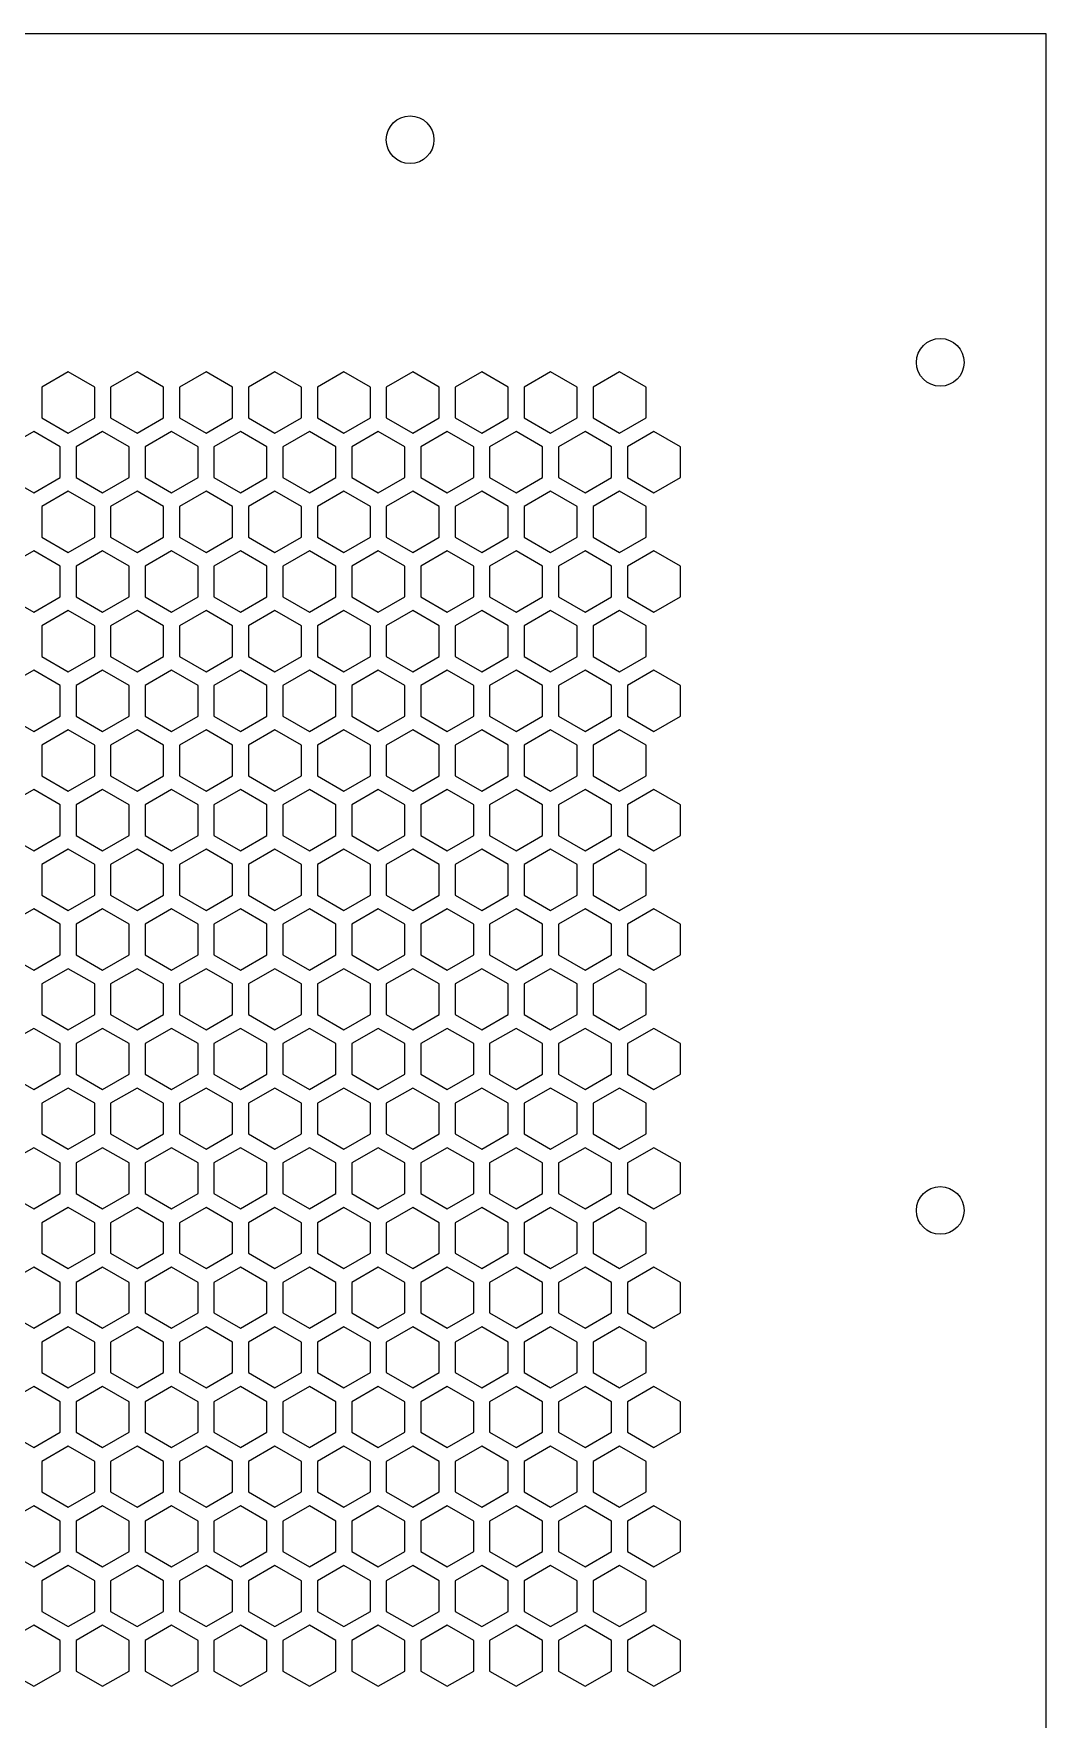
# Model space of a CAD drawing. Header units: millimetres. Extents: x 0 to 430, y 0 to 311.
# Drawn here: x 334.5 to 430, y 152 to 311 of the extents above; entities that cross this region are included whole.
import ezdxf

# ---------------------------------------------------------------- set-up
doc = ezdxf.new("R2010")
doc.units = ezdxf.units.MM
doc.layers.add('CUT', color=1, linetype='CONTINUOUS')

msp = doc.modelspace()

# ---------------------------------------------------------------- linework, layer by layer
at = {"layer": 'CUT'}
for p, q in [((430, 311), (0, 311)), ((430, 0), (430, 311))]:
    msp.add_line(p, q, dxfattribs=at)
for points in [[(340.25, 277.6558), (337.75, 279.0992), (335.25, 277.6558), (335.25, 274.7691), (337.75, 273.3257), (340.25, 274.7691)], [(346.75, 277.6558), (344.25, 279.0992), (341.75, 277.6558), (341.75, 274.7691), (344.25, 273.3257), (346.75, 274.7691)], [(353.25, 277.6558), (350.75, 279.0992), (348.25, 277.6558), (348.25, 274.7691), (350.75, 273.3257), (353.25, 274.7691)], [(359.75, 277.6558), (357.25, 279.0992), (354.75, 277.6558), (354.75, 274.7691), (357.25, 273.3257), (359.75, 274.7691)], [(366.25, 277.6558), (363.75, 279.0992), (361.25, 277.6558), (361.25, 274.7691), (363.75, 273.3257), (366.25, 274.7691)], [(372.75, 277.6558), (370.25, 279.0992), (367.75, 277.6558), (367.75, 274.7691), (370.25, 273.3257), (372.75, 274.7691)], [(379.25, 277.6558), (376.75, 279.0992), (374.25, 277.6558), (374.25, 274.7691), (376.75, 273.3257), (379.25, 274.7691)], [(385.75, 277.6558), (383.25, 279.0992), (380.75, 277.6558), (380.75, 274.7691), (383.25, 273.3257), (385.75, 274.7691)], [(392.25, 277.6558), (389.75, 279.0992), (387.25, 277.6558), (387.25, 274.7691), (389.75, 273.3257), (392.25, 274.7691)], [(337, 272.0267), (334.5, 273.4701), (332, 272.0267), (332, 269.1399), (334.5, 267.6966), (337, 269.1399)], [(343.5, 272.0267), (341, 273.4701), (338.5, 272.0267), (338.5, 269.1399), (341, 267.6966), (343.5, 269.1399)], [(350, 272.0267), (347.5, 273.4701), (345, 272.0267), (345, 269.1399), (347.5, 267.6966), (350, 269.1399)], [(356.5, 272.0267), (354, 273.4701), (351.5, 272.0267), (351.5, 269.1399), (354, 267.6966), (356.5, 269.1399)], [(363, 272.0267), (360.5, 273.4701), (358, 272.0267), (358, 269.1399), (360.5, 267.6966), (363, 269.1399)], [(369.5, 272.0267), (367, 273.4701), (364.5, 272.0267), (364.5, 269.1399), (367, 267.6966), (369.5, 269.1399)], [(376, 272.0267), (373.5, 273.4701), (371, 272.0267), (371, 269.1399), (373.5, 267.6966), (376, 269.1399)], [(382.5, 272.0267), (380, 273.4701), (377.5, 272.0267), (377.5, 269.1399), (380, 267.6966), (382.5, 269.1399)], [(389, 272.0267), (386.5, 273.4701), (384, 272.0267), (384, 269.1399), (386.5, 267.6966), (389, 269.1399)], [(395.5, 272.0267), (393, 273.4701), (390.5, 272.0267), (390.5, 269.1399), (393, 267.6966), (395.5, 269.1399)], [(340.25, 266.3975), (337.75, 267.8409), (335.25, 266.3975), (335.25, 263.5108), (337.75, 262.0674), (340.25, 263.5108)], [(346.75, 266.3975), (344.25, 267.8409), (341.75, 266.3975), (341.75, 263.5108), (344.25, 262.0674), (346.75, 263.5108)], [(353.25, 266.3975), (350.75, 267.8409), (348.25, 266.3975), (348.25, 263.5108), (350.75, 262.0674), (353.25, 263.5108)], [(359.75, 266.3975), (357.25, 267.8409), (354.75, 266.3975), (354.75, 263.5108), (357.25, 262.0674), (359.75, 263.5108)], [(366.25, 266.3975), (363.75, 267.8409), (361.25, 266.3975), (361.25, 263.5108), (363.75, 262.0674), (366.25, 263.5108)], [(372.75, 266.3975), (370.25, 267.8409), (367.75, 266.3975), (367.75, 263.5108), (370.25, 262.0674), (372.75, 263.5108)], [(379.25, 266.3975), (376.75, 267.8409), (374.25, 266.3975), (374.25, 263.5108), (376.75, 262.0674), (379.25, 263.5108)], [(385.75, 266.3975), (383.25, 267.8409), (380.75, 266.3975), (380.75, 263.5108), (383.25, 262.0674), (385.75, 263.5108)], [(392.25, 266.3975), (389.75, 267.8409), (387.25, 266.3975), (387.25, 263.5108), (389.75, 262.0674), (392.25, 263.5108)], [(337, 260.7683), (334.5, 262.2117), (332, 260.7683), (332, 257.8816), (334.5, 256.4382), (337, 257.8816)], [(343.5, 260.7683), (341, 262.2117), (338.5, 260.7683), (338.5, 257.8816), (341, 256.4382), (343.5, 257.8816)], [(350, 260.7683), (347.5, 262.2117), (345, 260.7683), (345, 257.8816), (347.5, 256.4382), (350, 257.8816)], [(356.5, 260.7683), (354, 262.2117), (351.5, 260.7683), (351.5, 257.8816), (354, 256.4382), (356.5, 257.8816)], [(363, 260.7683), (360.5, 262.2117), (358, 260.7683), (358, 257.8816), (360.5, 256.4382), (363, 257.8816)], [(369.5, 260.7683), (367, 262.2117), (364.5, 260.7683), (364.5, 257.8816), (367, 256.4382), (369.5, 257.8816)], [(376, 260.7683), (373.5, 262.2117), (371, 260.7683), (371, 257.8816), (373.5, 256.4382), (376, 257.8816)], [(382.5, 260.7683), (380, 262.2117), (377.5, 260.7683), (377.5, 257.8816), (380, 256.4382), (382.5, 257.8816)], [(389, 260.7683), (386.5, 262.2117), (384, 260.7683), (384, 257.8816), (386.5, 256.4382), (389, 257.8816)], [(395.5, 260.7683), (393, 262.2117), (390.5, 260.7683), (390.5, 257.8816), (393, 256.4382), (395.5, 257.8816)], [(340.25, 255.1392), (337.75, 256.5826), (335.25, 255.1392), (335.25, 252.2524), (337.75, 250.8091), (340.25, 252.2524)], [(346.75, 255.1392), (344.25, 256.5826), (341.75, 255.1392), (341.75, 252.2524), (344.25, 250.8091), (346.75, 252.2524)], [(353.25, 255.1392), (350.75, 256.5826), (348.25, 255.1392), (348.25, 252.2524), (350.75, 250.8091), (353.25, 252.2524)], [(359.75, 255.1392), (357.25, 256.5826), (354.75, 255.1392), (354.75, 252.2524), (357.25, 250.8091), (359.75, 252.2524)], [(366.25, 255.1392), (363.75, 256.5826), (361.25, 255.1392), (361.25, 252.2524), (363.75, 250.8091), (366.25, 252.2524)], [(372.75, 255.1392), (370.25, 256.5826), (367.75, 255.1392), (367.75, 252.2524), (370.25, 250.8091), (372.75, 252.2524)], [(379.25, 255.1392), (376.75, 256.5826), (374.25, 255.1392), (374.25, 252.2524), (376.75, 250.8091), (379.25, 252.2524)], [(385.75, 255.1392), (383.25, 256.5826), (380.75, 255.1392), (380.75, 252.2524), (383.25, 250.8091), (385.75, 252.2524)], [(392.25, 255.1392), (389.75, 256.5826), (387.25, 255.1392), (387.25, 252.2524), (389.75, 250.8091), (392.25, 252.2524)], [(337, 249.51), (334.5, 250.9534), (332, 249.51), (332, 246.6233), (334.5, 245.1799), (337, 246.6233)], [(343.5, 249.51), (341, 250.9534), (338.5, 249.51), (338.5, 246.6233), (341, 245.1799), (343.5, 246.6233)], [(350, 249.51), (347.5, 250.9534), (345, 249.51), (345, 246.6233), (347.5, 245.1799), (350, 246.6233)], [(356.5, 249.51), (354, 250.9534), (351.5, 249.51), (351.5, 246.6233), (354, 245.1799), (356.5, 246.6233)], [(363, 249.51), (360.5, 250.9534), (358, 249.51), (358, 246.6233), (360.5, 245.1799), (363, 246.6233)], [(369.5, 249.51), (367, 250.9534), (364.5, 249.51), (364.5, 246.6233), (367, 245.1799), (369.5, 246.6233)], [(376, 249.51), (373.5, 250.9534), (371, 249.51), (371, 246.6233), (373.5, 245.1799), (376, 246.6233)], [(382.5, 249.51), (380, 250.9534), (377.5, 249.51), (377.5, 246.6233), (380, 245.1799), (382.5, 246.6233)], [(389, 249.51), (386.5, 250.9534), (384, 249.51), (384, 246.6233), (386.5, 245.1799), (389, 246.6233)], [(395.5, 249.51), (393, 250.9534), (390.5, 249.51), (390.5, 246.6233), (393, 245.1799), (395.5, 246.6233)], [(340.25, 243.8809), (337.75, 245.3242), (335.25, 243.8809), (335.25, 240.9941), (337.75, 239.5507), (340.25, 240.9941)], [(346.75, 243.8809), (344.25, 245.3242), (341.75, 243.8809), (341.75, 240.9941), (344.25, 239.5507), (346.75, 240.9941)], [(353.25, 243.8809), (350.75, 245.3242), (348.25, 243.8809), (348.25, 240.9941), (350.75, 239.5507), (353.25, 240.9941)], [(359.75, 243.8809), (357.25, 245.3242), (354.75, 243.8809), (354.75, 240.9941), (357.25, 239.5507), (359.75, 240.9941)], [(366.25, 243.8809), (363.75, 245.3242), (361.25, 243.8809), (361.25, 240.9941), (363.75, 239.5507), (366.25, 240.9941)], [(372.75, 243.8809), (370.25, 245.3242), (367.75, 243.8809), (367.75, 240.9941), (370.25, 239.5507), (372.75, 240.9941)], [(379.25, 243.8809), (376.75, 245.3242), (374.25, 243.8809), (374.25, 240.9941), (376.75, 239.5507), (379.25, 240.9941)], [(385.75, 243.8809), (383.25, 245.3242), (380.75, 243.8809), (380.75, 240.9941), (383.25, 239.5507), (385.75, 240.9941)], [(392.25, 243.8809), (389.75, 245.3242), (387.25, 243.8809), (387.25, 240.9941), (389.75, 239.5507), (392.25, 240.9941)], [(337, 238.2517), (334.5, 239.6951), (332, 238.2517), (332, 235.3649), (334.5, 233.9216), (337, 235.3649)], [(343.5, 238.2517), (341, 239.6951), (338.5, 238.2517), (338.5, 235.3649), (341, 233.9216), (343.5, 235.3649)], [(350, 238.2517), (347.5, 239.6951), (345, 238.2517), (345, 235.3649), (347.5, 233.9216), (350, 235.3649)], [(356.5, 238.2517), (354, 239.6951), (351.5, 238.2517), (351.5, 235.3649), (354, 233.9216), (356.5, 235.3649)], [(363, 238.2517), (360.5, 239.6951), (358, 238.2517), (358, 235.3649), (360.5, 233.9216), (363, 235.3649)], [(369.5, 238.2517), (367, 239.6951), (364.5, 238.2517), (364.5, 235.3649), (367, 233.9216), (369.5, 235.3649)], [(376, 238.2517), (373.5, 239.6951), (371, 238.2517), (371, 235.3649), (373.5, 233.9216), (376, 235.3649)], [(382.5, 238.2517), (380, 239.6951), (377.5, 238.2517), (377.5, 235.3649), (380, 233.9216), (382.5, 235.3649)], [(389, 238.2517), (386.5, 239.6951), (384, 238.2517), (384, 235.3649), (386.5, 233.9216), (389, 235.3649)], [(395.5, 238.2517), (393, 239.6951), (390.5, 238.2517), (390.5, 235.3649), (393, 233.9216), (395.5, 235.3649)], [(340.25, 232.6225), (337.75, 234.0659), (335.25, 232.6225), (335.25, 229.7358), (337.75, 228.2924), (340.25, 229.7358)], [(346.75, 232.6225), (344.25, 234.0659), (341.75, 232.6225), (341.75, 229.7358), (344.25, 228.2924), (346.75, 229.7358)], [(353.25, 232.6225), (350.75, 234.0659), (348.25, 232.6225), (348.25, 229.7358), (350.75, 228.2924), (353.25, 229.7358)], [(359.75, 232.6225), (357.25, 234.0659), (354.75, 232.6225), (354.75, 229.7358), (357.25, 228.2924), (359.75, 229.7358)], [(366.25, 232.6225), (363.75, 234.0659), (361.25, 232.6225), (361.25, 229.7358), (363.75, 228.2924), (366.25, 229.7358)], [(372.75, 232.6225), (370.25, 234.0659), (367.75, 232.6225), (367.75, 229.7358), (370.25, 228.2924), (372.75, 229.7358)], [(379.25, 232.6225), (376.75, 234.0659), (374.25, 232.6225), (374.25, 229.7358), (376.75, 228.2924), (379.25, 229.7358)], [(385.75, 232.6225), (383.25, 234.0659), (380.75, 232.6225), (380.75, 229.7358), (383.25, 228.2924), (385.75, 229.7358)], [(392.25, 232.6225), (389.75, 234.0659), (387.25, 232.6225), (387.25, 229.7358), (389.75, 228.2924), (392.25, 229.7358)], [(337, 226.9934), (334.5, 228.4367), (332, 226.9934), (332, 224.1066), (334.5, 222.6632), (337, 224.1066)], [(343.5, 226.9934), (341, 228.4367), (338.5, 226.9934), (338.5, 224.1066), (341, 222.6632), (343.5, 224.1066)], [(350, 226.9934), (347.5, 228.4367), (345, 226.9934), (345, 224.1066), (347.5, 222.6632), (350, 224.1066)], [(356.5, 226.9934), (354, 228.4367), (351.5, 226.9934), (351.5, 224.1066), (354, 222.6632), (356.5, 224.1066)], [(363, 226.9934), (360.5, 228.4367), (358, 226.9934), (358, 224.1066), (360.5, 222.6632), (363, 224.1066)], [(369.5, 226.9934), (367, 228.4367), (364.5, 226.9934), (364.5, 224.1066), (367, 222.6632), (369.5, 224.1066)], [(376, 226.9934), (373.5, 228.4367), (371, 226.9934), (371, 224.1066), (373.5, 222.6632), (376, 224.1066)], [(382.5, 226.9934), (380, 228.4367), (377.5, 226.9934), (377.5, 224.1066), (380, 222.6632), (382.5, 224.1066)], [(389, 226.9934), (386.5, 228.4367), (384, 226.9934), (384, 224.1066), (386.5, 222.6632), (389, 224.1066)], [(395.5, 226.9934), (393, 228.4367), (390.5, 226.9934), (390.5, 224.1066), (393, 222.6632), (395.5, 224.1066)], [(340.25, 221.3642), (337.75, 222.8076), (335.25, 221.3642), (335.25, 218.4774), (337.75, 217.0341), (340.25, 218.4774)], [(346.75, 221.3642), (344.25, 222.8076), (341.75, 221.3642), (341.75, 218.4774), (344.25, 217.0341), (346.75, 218.4774)], [(353.25, 221.3642), (350.75, 222.8076), (348.25, 221.3642), (348.25, 218.4774), (350.75, 217.0341), (353.25, 218.4774)], [(359.75, 221.3642), (357.25, 222.8076), (354.75, 221.3642), (354.75, 218.4774), (357.25, 217.0341), (359.75, 218.4774)], [(366.25, 221.3642), (363.75, 222.8076), (361.25, 221.3642), (361.25, 218.4774), (363.75, 217.0341), (366.25, 218.4774)], [(372.75, 221.3642), (370.25, 222.8076), (367.75, 221.3642), (367.75, 218.4774), (370.25, 217.0341), (372.75, 218.4774)], [(379.25, 221.3642), (376.75, 222.8076), (374.25, 221.3642), (374.25, 218.4774), (376.75, 217.0341), (379.25, 218.4774)], [(385.75, 221.3642), (383.25, 222.8076), (380.75, 221.3642), (380.75, 218.4774), (383.25, 217.0341), (385.75, 218.4774)], [(392.25, 221.3642), (389.75, 222.8076), (387.25, 221.3642), (387.25, 218.4774), (389.75, 217.0341), (392.25, 218.4774)], [(337, 215.735), (334.5, 217.1784), (332, 215.735), (332, 212.8483), (334.5, 211.4049), (337, 212.8483)], [(343.5, 215.735), (341, 217.1784), (338.5, 215.735), (338.5, 212.8483), (341, 211.4049), (343.5, 212.8483)], [(350, 215.735), (347.5, 217.1784), (345, 215.735), (345, 212.8483), (347.5, 211.4049), (350, 212.8483)], [(356.5, 215.735), (354, 217.1784), (351.5, 215.735), (351.5, 212.8483), (354, 211.4049), (356.5, 212.8483)], [(363, 215.735), (360.5, 217.1784), (358, 215.735), (358, 212.8483), (360.5, 211.4049), (363, 212.8483)], [(369.5, 215.735), (367, 217.1784), (364.5, 215.735), (364.5, 212.8483), (367, 211.4049), (369.5, 212.8483)], [(376, 215.735), (373.5, 217.1784), (371, 215.735), (371, 212.8483), (373.5, 211.4049), (376, 212.8483)], [(382.5, 215.735), (380, 217.1784), (377.5, 215.735), (377.5, 212.8483), (380, 211.4049), (382.5, 212.8483)], [(389, 215.735), (386.5, 217.1784), (384, 215.735), (384, 212.8483), (386.5, 211.4049), (389, 212.8483)], [(395.5, 215.735), (393, 217.1784), (390.5, 215.735), (390.5, 212.8483), (393, 211.4049), (395.5, 212.8483)], [(340.25, 210.1059), (337.75, 211.5492), (335.25, 210.1059), (335.25, 207.2191), (337.75, 205.7757), (340.25, 207.2191)], [(346.75, 210.1059), (344.25, 211.5492), (341.75, 210.1059), (341.75, 207.2191), (344.25, 205.7757), (346.75, 207.2191)], [(353.25, 210.1059), (350.75, 211.5492), (348.25, 210.1059), (348.25, 207.2191), (350.75, 205.7757), (353.25, 207.2191)], [(359.75, 210.1059), (357.25, 211.5492), (354.75, 210.1059), (354.75, 207.2191), (357.25, 205.7757), (359.75, 207.2191)], [(366.25, 210.1059), (363.75, 211.5492), (361.25, 210.1059), (361.25, 207.2191), (363.75, 205.7757), (366.25, 207.2191)], [(372.75, 210.1059), (370.25, 211.5492), (367.75, 210.1059), (367.75, 207.2191), (370.25, 205.7757), (372.75, 207.2191)], [(379.25, 210.1059), (376.75, 211.5492), (374.25, 210.1059), (374.25, 207.2191), (376.75, 205.7757), (379.25, 207.2191)], [(385.75, 210.1059), (383.25, 211.5492), (380.75, 210.1059), (380.75, 207.2191), (383.25, 205.7757), (385.75, 207.2191)], [(392.25, 210.1059), (389.75, 211.5492), (387.25, 210.1059), (387.25, 207.2191), (389.75, 205.7757), (392.25, 207.2191)], [(337, 204.4767), (334.5, 205.9201), (332, 204.4767), (332, 201.5899), (334.5, 200.1466), (337, 201.5899)], [(343.5, 204.4767), (341, 205.9201), (338.5, 204.4767), (338.5, 201.5899), (341, 200.1466), (343.5, 201.5899)], [(350, 204.4767), (347.5, 205.9201), (345, 204.4767), (345, 201.5899), (347.5, 200.1466), (350, 201.5899)], [(356.5, 204.4767), (354, 205.9201), (351.5, 204.4767), (351.5, 201.5899), (354, 200.1466), (356.5, 201.5899)], [(363, 204.4767), (360.5, 205.9201), (358, 204.4767), (358, 201.5899), (360.5, 200.1466), (363, 201.5899)], [(369.5, 204.4767), (367, 205.9201), (364.5, 204.4767), (364.5, 201.5899), (367, 200.1466), (369.5, 201.5899)], [(376, 204.4767), (373.5, 205.9201), (371, 204.4767), (371, 201.5899), (373.5, 200.1466), (376, 201.5899)], [(382.5, 204.4767), (380, 205.9201), (377.5, 204.4767), (377.5, 201.5899), (380, 200.1466), (382.5, 201.5899)], [(389, 204.4767), (386.5, 205.9201), (384, 204.4767), (384, 201.5899), (386.5, 200.1466), (389, 201.5899)], [(395.5, 204.4767), (393, 205.9201), (390.5, 204.4767), (390.5, 201.5899), (393, 200.1466), (395.5, 201.5899)], [(340.25, 198.8475), (337.75, 200.2909), (335.25, 198.8475), (335.25, 195.9608), (337.75, 194.5174), (340.25, 195.9608)], [(346.75, 198.8475), (344.25, 200.2909), (341.75, 198.8475), (341.75, 195.9608), (344.25, 194.5174), (346.75, 195.9608)], [(353.25, 198.8475), (350.75, 200.2909), (348.25, 198.8475), (348.25, 195.9608), (350.75, 194.5174), (353.25, 195.9608)], [(359.75, 198.8475), (357.25, 200.2909), (354.75, 198.8475), (354.75, 195.9608), (357.25, 194.5174), (359.75, 195.9608)], [(366.25, 198.8475), (363.75, 200.2909), (361.25, 198.8475), (361.25, 195.9608), (363.75, 194.5174), (366.25, 195.9608)], [(372.75, 198.8475), (370.25, 200.2909), (367.75, 198.8475), (367.75, 195.9608), (370.25, 194.5174), (372.75, 195.9608)], [(379.25, 198.8475), (376.75, 200.2909), (374.25, 198.8475), (374.25, 195.9608), (376.75, 194.5174), (379.25, 195.9608)], [(385.75, 198.8475), (383.25, 200.2909), (380.75, 198.8475), (380.75, 195.9608), (383.25, 194.5174), (385.75, 195.9608)], [(392.25, 198.8475), (389.75, 200.2909), (387.25, 198.8475), (387.25, 195.9608), (389.75, 194.5174), (392.25, 195.9608)], [(337, 193.2184), (334.5, 194.6617), (332, 193.2184), (332, 190.3316), (334.5, 188.8882), (337, 190.3316)], [(343.5, 193.2184), (341, 194.6617), (338.5, 193.2184), (338.5, 190.3316), (341, 188.8882), (343.5, 190.3316)], [(350, 193.2184), (347.5, 194.6617), (345, 193.2184), (345, 190.3316), (347.5, 188.8882), (350, 190.3316)], [(356.5, 193.2184), (354, 194.6617), (351.5, 193.2184), (351.5, 190.3316), (354, 188.8882), (356.5, 190.3316)], [(363, 193.2184), (360.5, 194.6617), (358, 193.2184), (358, 190.3316), (360.5, 188.8882), (363, 190.3316)], [(369.5, 193.2184), (367, 194.6617), (364.5, 193.2184), (364.5, 190.3316), (367, 188.8882), (369.5, 190.3316)], [(376, 193.2184), (373.5, 194.6617), (371, 193.2184), (371, 190.3316), (373.5, 188.8882), (376, 190.3316)], [(382.5, 193.2184), (380, 194.6617), (377.5, 193.2184), (377.5, 190.3316), (380, 188.8882), (382.5, 190.3316)], [(389, 193.2184), (386.5, 194.6617), (384, 193.2184), (384, 190.3316), (386.5, 188.8882), (389, 190.3316)], [(395.5, 193.2184), (393, 194.6617), (390.5, 193.2184), (390.5, 190.3316), (393, 188.8882), (395.5, 190.3316)], [(340.25, 187.5892), (337.75, 189.0326), (335.25, 187.5892), (335.25, 184.7024), (337.75, 183.2591), (340.25, 184.7024)], [(346.75, 187.5892), (344.25, 189.0326), (341.75, 187.5892), (341.75, 184.7024), (344.25, 183.2591), (346.75, 184.7024)], [(353.25, 187.5892), (350.75, 189.0326), (348.25, 187.5892), (348.25, 184.7024), (350.75, 183.2591), (353.25, 184.7024)], [(359.75, 187.5892), (357.25, 189.0326), (354.75, 187.5892), (354.75, 184.7024), (357.25, 183.2591), (359.75, 184.7024)], [(366.25, 187.5892), (363.75, 189.0326), (361.25, 187.5892), (361.25, 184.7024), (363.75, 183.2591), (366.25, 184.7024)], [(372.75, 187.5892), (370.25, 189.0326), (367.75, 187.5892), (367.75, 184.7024), (370.25, 183.2591), (372.75, 184.7024)], [(379.25, 187.5892), (376.75, 189.0326), (374.25, 187.5892), (374.25, 184.7024), (376.75, 183.2591), (379.25, 184.7024)], [(385.75, 187.5892), (383.25, 189.0326), (380.75, 187.5892), (380.75, 184.7024), (383.25, 183.2591), (385.75, 184.7024)], [(392.25, 187.5892), (389.75, 189.0326), (387.25, 187.5892), (387.25, 184.7024), (389.75, 183.2591), (392.25, 184.7024)], [(337, 181.96), (334.5, 183.4034), (332, 181.96), (332, 179.0733), (334.5, 177.6299), (337, 179.0733)], [(343.5, 181.96), (341, 183.4034), (338.5, 181.96), (338.5, 179.0733), (341, 177.6299), (343.5, 179.0733)], [(350, 181.96), (347.5, 183.4034), (345, 181.96), (345, 179.0733), (347.5, 177.6299), (350, 179.0733)], [(356.5, 181.96), (354, 183.4034), (351.5, 181.96), (351.5, 179.0733), (354, 177.6299), (356.5, 179.0733)], [(363, 181.96), (360.5, 183.4034), (358, 181.96), (358, 179.0733), (360.5, 177.6299), (363, 179.0733)], [(369.5, 181.96), (367, 183.4034), (364.5, 181.96), (364.5, 179.0733), (367, 177.6299), (369.5, 179.0733)], [(376, 181.96), (373.5, 183.4034), (371, 181.96), (371, 179.0733), (373.5, 177.6299), (376, 179.0733)], [(382.5, 181.96), (380, 183.4034), (377.5, 181.96), (377.5, 179.0733), (380, 177.6299), (382.5, 179.0733)], [(389, 181.96), (386.5, 183.4034), (384, 181.96), (384, 179.0733), (386.5, 177.6299), (389, 179.0733)], [(395.5, 181.96), (393, 183.4034), (390.5, 181.96), (390.5, 179.0733), (393, 177.6299), (395.5, 179.0733)], [(340.25, 176.3309), (337.75, 177.7742), (335.25, 176.3309), (335.25, 173.4441), (337.75, 172.0007), (340.25, 173.4441)], [(346.75, 176.3309), (344.25, 177.7742), (341.75, 176.3309), (341.75, 173.4441), (344.25, 172.0007), (346.75, 173.4441)], [(353.25, 176.3309), (350.75, 177.7742), (348.25, 176.3309), (348.25, 173.4441), (350.75, 172.0007), (353.25, 173.4441)], [(359.75, 176.3309), (357.25, 177.7742), (354.75, 176.3309), (354.75, 173.4441), (357.25, 172.0007), (359.75, 173.4441)], [(366.25, 176.3309), (363.75, 177.7742), (361.25, 176.3309), (361.25, 173.4441), (363.75, 172.0007), (366.25, 173.4441)], [(372.75, 176.3309), (370.25, 177.7742), (367.75, 176.3309), (367.75, 173.4441), (370.25, 172.0007), (372.75, 173.4441)], [(379.25, 176.3309), (376.75, 177.7742), (374.25, 176.3309), (374.25, 173.4441), (376.75, 172.0007), (379.25, 173.4441)], [(385.75, 176.3309), (383.25, 177.7742), (380.75, 176.3309), (380.75, 173.4441), (383.25, 172.0007), (385.75, 173.4441)], [(392.25, 176.3309), (389.75, 177.7742), (387.25, 176.3309), (387.25, 173.4441), (389.75, 172.0007), (392.25, 173.4441)], [(337, 170.7017), (334.5, 172.1451), (332, 170.7017), (332, 167.815), (334.5, 166.3716), (337, 167.815)], [(343.5, 170.7017), (341, 172.1451), (338.5, 170.7017), (338.5, 167.815), (341, 166.3716), (343.5, 167.815)], [(350, 170.7017), (347.5, 172.1451), (345, 170.7017), (345, 167.815), (347.5, 166.3716), (350, 167.815)], [(356.5, 170.7017), (354, 172.1451), (351.5, 170.7017), (351.5, 167.815), (354, 166.3716), (356.5, 167.815)], [(363, 170.7017), (360.5, 172.1451), (358, 170.7017), (358, 167.815), (360.5, 166.3716), (363, 167.815)], [(369.5, 170.7017), (367, 172.1451), (364.5, 170.7017), (364.5, 167.815), (367, 166.3716), (369.5, 167.815)], [(376, 170.7017), (373.5, 172.1451), (371, 170.7017), (371, 167.815), (373.5, 166.3716), (376, 167.815)], [(382.5, 170.7017), (380, 172.1451), (377.5, 170.7017), (377.5, 167.815), (380, 166.3716), (382.5, 167.815)], [(389, 170.7017), (386.5, 172.1451), (384, 170.7017), (384, 167.815), (386.5, 166.3716), (389, 167.815)], [(395.5, 170.7017), (393, 172.1451), (390.5, 170.7017), (390.5, 167.815), (393, 166.3716), (395.5, 167.815)], [(340.25, 165.0725), (337.75, 166.5159), (335.25, 165.0725), (335.25, 162.1858), (337.75, 160.7424), (340.25, 162.1858)], [(346.75, 165.0725), (344.25, 166.5159), (341.75, 165.0725), (341.75, 162.1858), (344.25, 160.7424), (346.75, 162.1858)], [(353.25, 165.0725), (350.75, 166.5159), (348.25, 165.0725), (348.25, 162.1858), (350.75, 160.7424), (353.25, 162.1858)], [(359.75, 165.0725), (357.25, 166.5159), (354.75, 165.0725), (354.75, 162.1858), (357.25, 160.7424), (359.75, 162.1858)], [(366.25, 165.0725), (363.75, 166.5159), (361.25, 165.0725), (361.25, 162.1858), (363.75, 160.7424), (366.25, 162.1858)], [(372.75, 165.0725), (370.25, 166.5159), (367.75, 165.0725), (367.75, 162.1858), (370.25, 160.7424), (372.75, 162.1858)], [(379.25, 165.0725), (376.75, 166.5159), (374.25, 165.0725), (374.25, 162.1858), (376.75, 160.7424), (379.25, 162.1858)], [(385.75, 165.0725), (383.25, 166.5159), (380.75, 165.0725), (380.75, 162.1858), (383.25, 160.7424), (385.75, 162.1858)], [(392.25, 165.0725), (389.75, 166.5159), (387.25, 165.0725), (387.25, 162.1858), (389.75, 160.7424), (392.25, 162.1858)], [(337, 159.4434), (334.5, 160.8868), (332, 159.4434), (332, 156.5566), (334.5, 155.1132), (337, 156.5566)], [(343.5, 159.4434), (341, 160.8868), (338.5, 159.4434), (338.5, 156.5566), (341, 155.1132), (343.5, 156.5566)], [(350, 159.4434), (347.5, 160.8868), (345, 159.4434), (345, 156.5566), (347.5, 155.1132), (350, 156.5566)], [(356.5, 159.4434), (354, 160.8868), (351.5, 159.4434), (351.5, 156.5566), (354, 155.1132), (356.5, 156.5566)], [(363, 159.4434), (360.5, 160.8868), (358, 159.4434), (358, 156.5566), (360.5, 155.1132), (363, 156.5566)], [(369.5, 159.4434), (367, 160.8868), (364.5, 159.4434), (364.5, 156.5566), (367, 155.1132), (369.5, 156.5566)], [(376, 159.4434), (373.5, 160.8868), (371, 159.4434), (371, 156.5566), (373.5, 155.1132), (376, 156.5566)], [(382.5, 159.4434), (380, 160.8868), (377.5, 159.4434), (377.5, 156.5566), (380, 155.1132), (382.5, 156.5566)], [(389, 159.4434), (386.5, 160.8868), (384, 159.4434), (384, 156.5566), (386.5, 155.1132), (389, 156.5566)], [(395.5, 159.4434), (393, 160.8868), (390.5, 159.4434), (390.5, 156.5566), (393, 155.1132), (395.5, 156.5566)]]:
    msp.add_lwpolyline(points, close=True, dxfattribs=at)
for centre in [(370, 301), (420, 280), (420, 200)]:
    msp.add_circle(centre, 2.25, dxfattribs=at)

doc.saveas('drawing.dxf')
